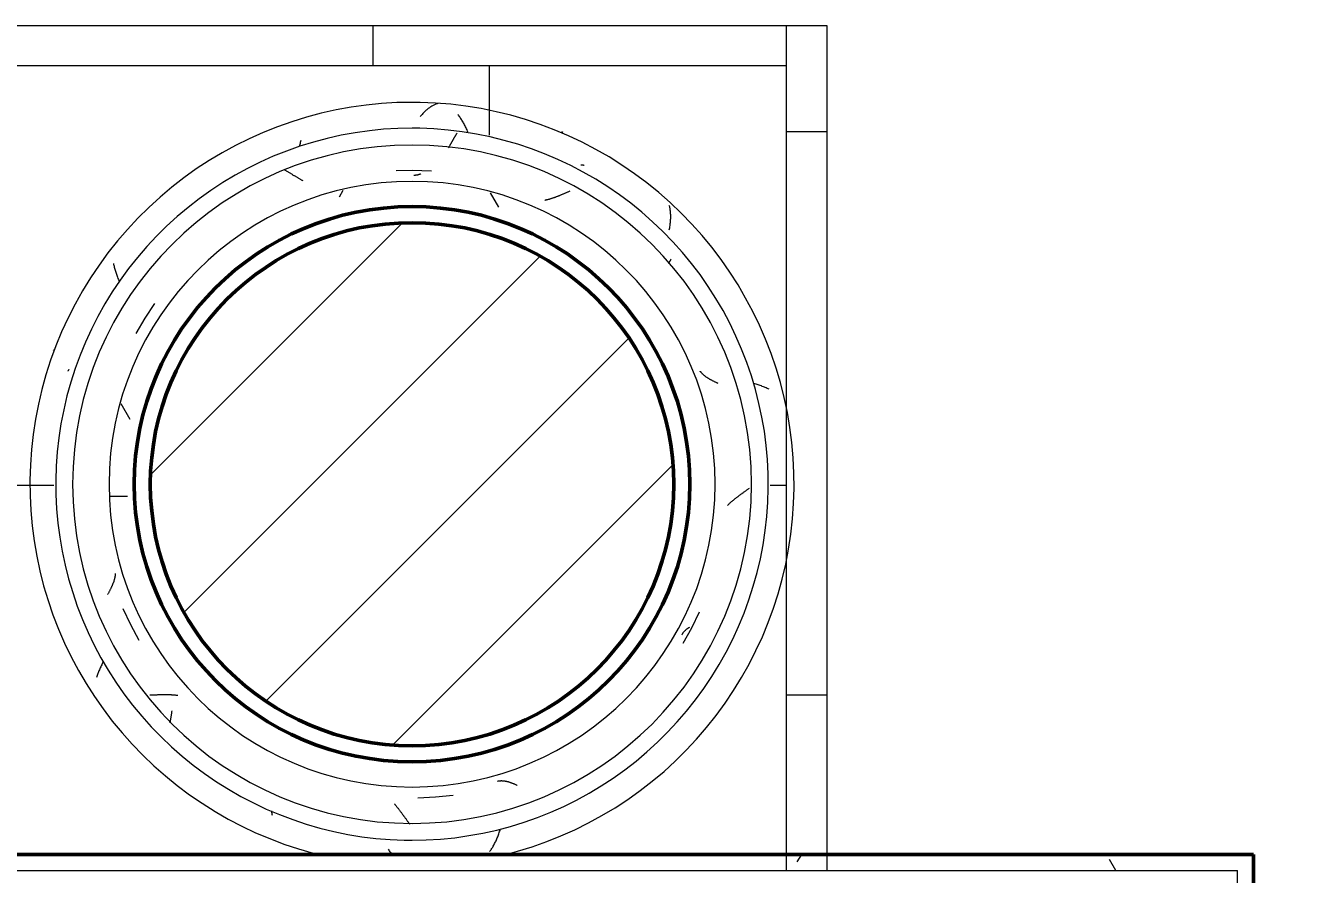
# Model space of a CAD drawing. Header units: millimetres. Extents: x -9358 to 257996, y -67499 to 9117.
# Drawn here: x 30175 to 31758, y -34883 to -33828 of the extents above; entities that cross this region are included whole.
import ezdxf
from ezdxf import colors
from ezdxf.entities.mleader import LeaderData, LeaderLine
from ezdxf.math import Vec2, Vec3

# ---------------------------------------------------------------- set-up
doc = ezdxf.new("R2010")
doc.units = ezdxf.units.MM
doc.header["$LTSCALE"] = 1000
for name, color, linetype, lineweight in [('A-COL-RFC', 8, 'Continuous', 18), ('A-COL-RFC-1', 8, 'Continuous', 9), ('A-COL-RFC-2', 8, 'Continuous', 50), ('A-WAL-CLD', 8, 'Continuous', 9), ('A-WAL-CMU', 8, 'Continuous', 50), ('A-WAL-LOW-20', 8, 'Continuous', 18), ('A-WAL-PAT-1', 8, 'Continuous', 9)]:
    doc.layers.add(name, color=color, linetype=linetype, lineweight=lineweight)
doc.layers.add('CCTVNET', color=6, linetype='Continuous')
doc.styles.add('ELEC', font='romant.shx', dxfattribs={"width": 0.8, "oblique": 15, "height": 0.18})
pattern_1 = [(0, (0, 0), (812.8, 203.2), [33.528, -576.072, 33.528, -576.072, -3251.2]), (0, (0, 0), (812.8, 203.2), [-1219.2, 33.528, -1185.672, 33.528, -576.072, -1422.4]), (0, (0, 0), (812.8, 203.2), [-3048, 33.528, -372.872, 33.528, -982.472]), (120, (304.8, 101.6), (-582.3764, 602.30545), [33.528, -576.072, 33.528, -576.072, -3251.2]), (120, (304.8, 101.6), (-582.3764, 602.30545), [-1219.2, 33.528, -1185.672, 33.528, -576.072, -1422.4]), (120, (304.8, 101.6), (-582.3764, 602.30545), [-3048, 33.528, -372.872, 33.528, -982.472]), (240, (406.4, 508), (-230.4236, -805.50545), [33.528, -576.072, 33.528, -576.072, -3251.2]), (240, (406.4, 508), (-230.4236, -805.50545), [-1219.2, 33.528, -1185.672, 33.528, -576.072, -1422.4]), (240, (406.4, 508), (-230.4236, -805.50545), [-3048, 33.528, -372.872, 33.528, -982.472])]

# ---------------------------------------------------------------- blocks, each defined once
blk = doc.blocks.new('Concrete-Round-Column - 650-V13-01-Ground Floor Furniture Plan')
at = {"layer": 'A-COL-RFC-1'}
h = blk.add_hatch(dxfattribs=at)
h.set_pattern_fill('FP_38', color=256, style=0, pattern_type=2)
h.set_pattern_definition([(45, (-29695, 54750), (-106.066, 106.066), [])])
h.paths.add_polyline_path([(0, -325), (63.4, -318.8), (124.4, -300.3), (180.6, -270.2), (229.8, -229.8), (270.2, -180.6), (300.3, -124.4), (318.8, -63.4), (325, 0), (318.8, 63.4), (300.3, 124.4), (270.2, 180.6), (229.8, 229.8), (180.6, 270.2), (124.4, 300.3), (63.4, 318.8), (0, 325), (-63.4, 318.8), (-124.4, 300.3), (-180.6, 270.2), (-229.8, 229.8), (-270.2, 180.6), (-300.3, 124.4), (-318.8, 63.4), (-325, 0), (-318.8, -63.4), (-300.3, -124.4), (-270.2, -180.6), (-229.8, -229.8), (-180.6, -270.2), (-124.4, -300.3), (-63.4, -318.8), (-32.7, -321.8)], flags=0)
at = {"layer": 'A-COL-RFC-2'}
for start, end in [(0, 180), (180, 0)]:
    blk.add_arc((0, 0), 325, start, end, dxfattribs=at)
blk = doc.blocks.new('Walls 168 - Walls 13-1778515-01-Ground Floor Furniture Plan')
at = {"layer": 'A-WAL-PAT-1'}
h = blk.add_hatch(dxfattribs=at)
h.set_pattern_fill('FP_137', color=256, style=0, pattern_type=2)
h.set_pattern_definition([(270, (50550, -32300), (900, 6e-14), [700, -700]), (270, (51000, -31600), (1800, 1e-13), [700, -700]), (180, (51000, -31600), (-9e-14, -700), [])])
h.paths.add_polyline_path([(48380, -31230), (50270, -31230), (50270, -30230), (48380, -30230), (48380, -31186)], flags=0)
h.paths.add_polyline_path([(48809.9, -31193.5), (48808.3, -31193.5), (48735.8, -31181.4), (48662.6, -31155.5), (48601.6, -31122.5), (48542.4, -31076.1), (48493.8, -31023.3), (48453.6, -30961.8), (48424.1, -30894.5), (48406.1, -30823.2), (48400, -30750), (48406.1, -30676.8), (48425.8, -30601.7), (48453.6, -30538.2), (48496.7, -30473.6), (48543.6, -30422.6), (48606.2, -30375), (48666.2, -30342.5), (48740.7, -30317.8), (48812.3, -30306.5), (48881.7, -30306.5), (48954.2, -30318.6), (49023.8, -30342.5), (49088.4, -30377.5), (49148.6, -30425), (49196.2, -30476.7), (49236.4, -30538.2), (49265.9, -30605.5), (49283.9, -30676.8), (49290, -30750), (49283.6, -30824.7), (49264.2, -30898.3), (49236.4, -30961.8), (49196.2, -31023.3), (49145.1, -31078.4), (49086, -31123.8), (49023.8, -31157.5), (48949.3, -31182.2), (48880.1, -31193.5), (48812.3, -31193.5)], flags=0)
h.paths.add_polyline_path([(49840.1, -31193.5), (49768.3, -31193.5), (49695.8, -31181.4), (49626.2, -31157.5), (49561.6, -31122.5), (49503.6, -31077.4), (49452.6, -31021.5), (49413.6, -30961.8), (49384.1, -30894.5), (49366.1, -30823.2), (49360, -30750), (49366.1, -30676.8), (49385.8, -30601.7), (49415.9, -30534.7), (49453.8, -30476.7), (49504.7, -30421.7), (49564, -30376.2), (49626.2, -30342.5), (49700.7, -30317.8), (49769.9, -30306.5), (49841.7, -30306.5), (49914.2, -30318.6), (49983.8, -30342.5), (50052.5, -30380.7), (50108.8, -30425.2), (50157.4, -30478.5), (50196.4, -30538.2), (50225.9, -30605.5), (50243.9, -30676.8), (50250, -30750), (50243.6, -30824.7), (50224.2, -30898.3), (50196.4, -30961.8), (50156.2, -31023.3), (50106.4, -31077.4), (50046, -31123.8), (49983.8, -31157.5), (49909.3, -31182.2), (49841.7, -31193.5)], flags=0)
at = {"layer": 'A-WAL-LOW-20'}
for p, q in [((50270, -30230), (48380, -30230)), ((50270, -31230), (50270, -30230))]:
    blk.add_line(p, q, dxfattribs=at)
blk = doc.blocks.new('Walls 169 - Walls 6-1778526-01-Ground Floor Furniture Plan')
at = {"layer": 'A-WAL-PAT-1'}
h = blk.add_hatch(dxfattribs=at)
h.set_pattern_fill('FP_138', color=256, style=0, pattern_type=2)
h.set_pattern_definition([(270, (49820, -31160.4), (900, 6e-14), [700, -700]), (270, (50270, -30460.4), (1800, 1e-13), [700, -700]), (180, (50270, -30460.4), (-9e-14, -700), [])])
h.paths.add_polyline_path([(50320, -31230), (50320, -30180), (50270, -30180), (50270, -31230), (50276, -31230)], flags=0)
at = {"layer": 'A-WAL-LOW-20'}
for p, q in [((50270, -31230), (50270, -30180)), ((50270, -30180), (50320, -30180)), ((50320, -30180), (50320, -31230))]:
    blk.add_line(p, q, dxfattribs=at)
blk = doc.blocks.new('Walls 170 - Walls 6-1778543-01-Ground Floor Furniture Plan')
at = {"layer": 'A-WAL-PAT-1'}
h = blk.add_hatch(dxfattribs=at)
h.set_pattern_fill('FP_139', color=256, style=0, pattern_type=2)
h.set_pattern_definition([(270, (48605.4, -30930), (900, 6e-14), [700, -700]), (270, (49055.4, -30230), (1800, 1e-13), [700, -700]), (180, (49055.4, -30230), (-9e-14, -700), [])])
h.paths.add_polyline_path([(50270, -30230), (50270, -30180), (48330, -30180), (48330, -30230), (49788.1, -30230)], flags=0)
at = {"layer": 'A-WAL-LOW-20'}
for p, q in [((48330, -30180), (50270, -30180)), ((50270, -30230), (50270, -30180)), ((50270, -30230), (48330, -30230))]:
    blk.add_line(p, q, dxfattribs=at)
blk = doc.blocks.new('FP_246-01-Ground Floor Furniture Plan')
at = {"layer": 'A-WAL-PAT-1'}
for p, q in [((49791.4, 1465.8), (49790.7, 1466.2)), ((49792.2, 1465.3), (49791.4, 1465.8)), ((49792.9, 1464.9), (49792.2, 1465.3)), ((49793.6, 1464.5), (49792.9, 1464.9)), ((49794.3, 1464), (49793.6, 1464.5)), ((49795, 1463.6), (49794.3, 1464)), ((49795.8, 1463.1), (49795, 1463.6)), ((49796.5, 1462.7), (49795.8, 1463.1)), ((49797.2, 1462.3), (49796.5, 1462.7)), ((49797.9, 1461.8), (49797.2, 1462.3)), ((49798.6, 1461.4), (49797.9, 1461.8)), ((49799.3, 1461), (49798.6, 1461.4)), ((49800, 1460.5), (49799.3, 1461)), ((49800.7, 1460.1), (49800, 1460.5)), ((49801.4, 1459.7), (49800.7, 1460.1)), ((49802.1, 1459.2), (49801.4, 1459.7)), ((49802.8, 1458.8), (49802.1, 1459.2)), ((49803.5, 1458.4), (49802.8, 1458.8)), ((49804.2, 1458), (49803.5, 1458.4)), ((49804.8, 1457.6), (49804.2, 1458)), ((49805.5, 1457.2), (49804.8, 1457.6)), ((49806.2, 1456.8), (49805.5, 1457.2)), ((49806.9, 1456.4), (49806.2, 1456.8)), ((49930.4, 1464.9), (49950, 1465.4)), ((49807.6, 1456), (49806.9, 1456.4)), ((49808.2, 1455.6), (49807.6, 1456)), ((49808.9, 1455.2), (49808.2, 1455.6)), ((49809.6, 1454.8), (49808.9, 1455.2)), ((49810.2, 1454.4), (49809.6, 1454.8)), ((49810.9, 1454), (49810.2, 1454.4)), ((49811.5, 1453.7), (49810.9, 1454)), ((49812.2, 1453.3), (49811.5, 1453.7)), ((49812.8, 1452.9), (49812.2, 1453.3)), ((49813.5, 1452.6), (49812.8, 1452.9)), ((49814.1, 1452.2), (49813.5, 1452.6)), ((49814.7, 1451.9), (49814.1, 1452.2)), ((49618.5, 1281.3), (49630.6, 1299.6)), ((49607.4, 1262.4), (49618.5, 1281.3)), ((49578, 950), (49577.7, 949.4)), ((49578.2, 950.6), (49578, 950)), ((49578.4, 951.1), (49578.2, 950.6)), ((49578.6, 951.7), (49578.4, 951.1)), ((49578.9, 952.3), (49578.6, 951.7)), ((49579.1, 952.8), (49578.9, 952.3)), ((49579.3, 953.4), (49579.1, 952.8)), ((49579.5, 953.9), (49579.3, 953.4)), ((49579.6, 954.5), (49579.5, 953.9)), ((49579.8, 955), (49579.6, 954.5)), ((49580, 955.6), (49579.8, 955)), ((49580.1, 956.1), (49580, 955.6)), ((49580.3, 956.6), (49580.1, 956.1)), ((49580.4, 957.2), (49580.3, 956.6)), ((49580.5, 957.7), (49580.4, 957.2)), ((49580.7, 958.2), (49580.5, 957.7)), ((49580.8, 958.7), (49580.7, 958.2)), ((49580.9, 959.3), (49580.8, 958.7)), ((49581, 959.8), (49580.9, 959.3)), ((49581.1, 960.3), (49581, 959.8)), ((49581.2, 960.8), (49581.1, 960.3)), ((49581.3, 961.8), (49581.2, 961.3)), ((49581.2, 961.3), (49581.2, 960.8)), ((49581.4, 962.8), (49581.3, 962.3)), ((49581.3, 962.3), (49581.3, 961.8)), ((49581.5, 964.2), (49581.4, 963.8)), ((49581.4, 963.8), (49581.4, 963.3)), ((49581.4, 963.3), (49581.4, 962.8)), ((49572.3, 938.5), (49571.9, 937.8)), ((49572.6, 939.1), (49572.3, 938.5)), ((49573, 939.8), (49572.6, 939.1)), ((49573.3, 940.4), (49573, 939.8)), ((49573.6, 941), (49573.3, 940.4)), ((49574, 941.6), (49573.6, 941)), ((49574.3, 942.3), (49574, 941.6)), ((49574.6, 942.9), (49574.3, 942.3)), ((49574.9, 943.5), (49574.6, 942.9)), ((49575.2, 944.1), (49574.9, 943.5)), ((49575.5, 944.7), (49575.2, 944.1)), ((49575.8, 945.3), (49575.5, 944.7)), ((49576.1, 945.9), (49575.8, 945.3)), ((49576.4, 946.5), (49576.1, 945.9)), ((49576.7, 947.1), (49576.4, 946.5)), ((49577, 947.7), (49576.7, 947.1)), ((49577.2, 948.3), (49577, 947.7)), ((49577.5, 948.8), (49577.2, 948.3)), ((49577.7, 949.4), (49577.5, 948.8)), ((49600.7, 900.4), (49591.4, 920.2)), ((49611, 881), (49600.7, 900.4)), ((49624.5, 813.1), (49625.3, 813.2)), ((49625.3, 813.2), (49626.1, 813.2)), ((49626.1, 813.2), (49627, 813.2)), ((49627, 813.2), (49627.8, 813.2)), ((49627.8, 813.2), (49628.6, 813.3)), ((49628.6, 813.3), (49629.4, 813.3)), ((49629.4, 813.3), (49630.2, 813.3)), ((49630.2, 813.3), (49631.1, 813.4)), ((49631.1, 813.4), (49631.9, 813.4)), ((49631.9, 813.4), (49632.7, 813.4)), ((49632.7, 813.4), (49633.5, 813.4)), ((49633.5, 813.4), (49634.3, 813.5)), ((49634.3, 813.5), (49635.1, 813.5)), ((49635.1, 813.5), (49635.9, 813.5)), ((49635.9, 813.5), (49636.6, 813.5)), ((49636.6, 813.5), (49637.4, 813.5)), ((49637.4, 813.5), (49638.2, 813.5)), ((49638.2, 813.5), (49639, 813.6)), ((49639, 813.6), (49639.7, 813.6)), ((49639.7, 813.6), (49640.5, 813.6)), ((49640.5, 813.6), (49641.3, 813.6)), ((49641.3, 813.6), (49642, 813.6)), ((49642, 813.6), (49642.8, 813.6)), ((49642.8, 813.6), (49643.5, 813.6)), ((49643.5, 813.6), (49644.2, 813.6)), ((49644.2, 813.6), (49645, 813.6)), ((49645, 813.6), (49645.7, 813.6)), ((49645.7, 813.6), (49646.4, 813.6)), ((49646.4, 813.6), (49647.1, 813.6)), ((49647.1, 813.6), (49647.9, 813.6)), ((49647.9, 813.6), (49648.6, 813.5)), ((49648.6, 813.5), (49649.3, 813.5)), ((49649.3, 813.5), (49650, 813.5)), ((49650, 813.5), (49650.7, 813.5)), ((49650.7, 813.5), (49651.3, 813.4)), ((49651.3, 813.4), (49652, 813.4)), ((49652, 813.4), (49652.7, 813.3)), ((49652.7, 813.3), (49653.4, 813.3)), ((49653.4, 813.3), (49654, 813.3)), ((49654, 813.3), (49654.7, 813.2)), ((49654.7, 813.2), (49655.3, 813.1)), ((49655.3, 813.1), (49656, 813.1)), ((49656, 813.1), (49656.6, 813)), ((49656.6, 813), (49657.2, 813)), ((49657.2, 813), (49657.8, 812.9)), ((49657.8, 812.9), (49658.5, 812.8)), ((49658.5, 812.8), (49659.1, 812.7)), ((49651.5, 792), (49651.4, 791.2)), ((49651.6, 792.8), (49651.5, 792)), ((49651.7, 793.5), (49651.6, 792.8)), ((49649.4, 779.1), (49649.3, 778.3)), ((49649.6, 780), (49649.4, 779.1)), ((49649.7, 780.8), (49649.6, 780)), ((49649.8, 781.6), (49649.7, 780.8)), ((49649.9, 782.4), (49649.8, 781.6)), ((49650.1, 783.2), (49649.9, 782.4)), ((49650.2, 784), (49650.1, 783.2)), ((49650.3, 784.8), (49650.2, 784)), ((49650.5, 785.6), (49650.3, 784.8)), ((49650.6, 786.4), (49650.5, 785.6)), ((49650.7, 787.2), (49650.6, 786.4)), ((49650.8, 788), (49650.7, 787.2)), ((49651, 788.8), (49650.8, 788)), ((49651.1, 789.6), (49651, 788.8)), ((49651.2, 790.4), (49651.1, 789.6)), ((49651.4, 791.2), (49651.2, 790.4)), ((49928, 677.9), (49928.5, 677.4)), ((49928.5, 677.4), (49928.9, 676.8)), ((49928.9, 676.8), (49929.4, 676.3)), ((49929.4, 676.3), (49929.8, 675.7)), ((49929.8, 675.7), (49930.3, 675.2)), ((49930.3, 675.2), (49930.7, 674.6)), ((49930.7, 674.6), (49931.2, 674)), ((49931.2, 674), (49931.7, 673.5)), ((49931.7, 673.5), (49932.1, 672.9)), ((49932.1, 672.9), (49932.6, 672.3)), ((49932.6, 672.3), (49933, 671.7)), ((49933, 671.7), (49933.5, 671.1)), ((49933.5, 671.1), (49934, 670.5)), ((49934, 670.5), (49934.4, 669.9)), ((49934.4, 669.9), (49934.9, 669.2)), ((49934.9, 669.2), (49935.4, 668.6)), ((49935.4, 668.6), (49935.8, 668)), ((49935.8, 668), (49936.3, 667.3)), ((49936.3, 667.3), (49936.8, 666.7)), ((49936.8, 666.7), (49937.2, 666.1)), ((49937.2, 666.1), (49937.7, 665.4)), ((49937.7, 665.4), (49938.2, 664.8)), ((49938.2, 664.8), (49938.7, 664.1)), ((49938.7, 664.1), (49939.2, 663.5)), ((49939.2, 663.5), (49939.6, 662.8)), ((49939.6, 662.8), (49940.1, 662.1)), ((49940.1, 662.1), (49940.6, 661.5)), ((49940.6, 661.5), (49941.1, 660.8)), ((49941.1, 660.8), (49941.6, 660.1)), ((49941.6, 660.1), (49942.1, 659.5)), ((49942.1, 659.5), (49942.6, 658.8)), ((49942.6, 658.8), (49943, 658.1)), ((49943, 658.1), (49943.5, 657.4)), ((49943.5, 657.4), (49944, 656.7)), ((49944, 656.7), (49944.5, 656)), ((49944.5, 656), (49945, 655.4)), ((49945, 655.4), (49945.5, 654.7)), ((49945.5, 654.7), (49946, 654)), ((49946, 654), (49946.5, 653.3)), ((49946.5, 653.3), (49947, 652.6))]:
    blk.add_line(p, q, dxfattribs=at)
blk = doc.blocks.new('FP_247-01-Ground Floor Furniture Plan')
at = {"layer": 'A-WAL-LOW-20', "flags": 128}
blk.add_lwpolyline([(50066.4, 615), (50081.1, 618.9), (50099.3, 624.5), (50117.2, 630.9), (50134.8, 637.9), (50152.1, 645.7), (50169.1, 654.1), (50185.8, 663.2), (50202.1, 672.9), (50217.9, 683.3), (50233.4, 694.4), (50248.4, 706), (50262.9, 718.2), (50276.9, 731), (50290.4, 744.4), (50303.4, 758.3), (50315.8, 772.6), (50327.6, 787.5), (50338.7, 802.8), (50349.3, 818.6), (50359.3, 834.8), (50368.5, 851.3), (50377.1, 868.2), (50385.1, 885.5), (50392.3, 903), (50398.8, 920.9), (50404.6, 938.9), (50409.7, 957.2), (50414, 975.7), (50417.6, 994.3), (50420.5, 1013.1), (50422.6, 1032), (50423.9, 1050.9), (50424.5, 1069.9), (50424.3, 1088.9), (50423.4, 1107.8), (50421.7, 1126.7), (50419.3, 1145.5), (50416.1, 1164.3), (50412.1, 1182.8), (50407.5, 1201.2), (50402, 1219.4), (50395.9, 1237.4), (50389.1, 1255.1), (50381.5, 1272.5), (50373.3, 1289.6), (50364.3, 1306.3), (50354.8, 1322.7), (50344.5, 1338.7), (50333.7, 1354.3), (50322.2, 1369.4), (50310.1, 1384), (50297.5, 1398.2), (50284.3, 1411.8), (50270.5, 1424.9), (50256.3, 1437.5), (50241.5, 1449.4), (50226.3, 1460.8), (50210.7, 1471.5), (50194.6, 1481.6), (50178.2, 1491.1), (50161.4, 1499.9), (50144.2, 1508), (50126.7, 1515.4), (50109, 1522.1), (50091, 1528.1), (50072.7, 1533.4), (50054.3, 1537.9), (50035.7, 1541.7), (50017, 1544.8), (49998.1, 1547.1), (49979.2, 1548.6), (49960.2, 1549.4), (49950, 1549.5)], dxfattribs=at)
at = {"layer": 'A-WAL-PAT-1'}
for p, q in [((49964.2, 1536.4), (49963.3, 1535.5)), ((49965, 1537.2), (49964.2, 1536.4)), ((49965.9, 1538), (49965, 1537.2)), ((49966.7, 1538.8), (49965.9, 1538)), ((49967.6, 1539.6), (49966.7, 1538.8)), ((49968.4, 1540.3), (49967.6, 1539.6)), ((49969.3, 1541), (49968.4, 1540.3)), ((49970.1, 1541.7), (49969.3, 1541)), ((49971, 1542.3), (49970.1, 1541.7)), ((49971.8, 1542.9), (49971, 1542.3)), ((49972.7, 1543.5), (49971.8, 1542.9)), ((49973.5, 1544.1), (49972.7, 1543.5)), ((49974.4, 1544.6), (49973.5, 1544.1)), ((49975.3, 1545.1), (49974.4, 1544.6)), ((49976.1, 1545.6), (49975.3, 1545.1)), ((49977, 1546), (49976.1, 1545.6)), ((49977.8, 1546.4), (49977, 1546)), ((49978.7, 1546.8), (49977.8, 1546.4)), ((49979.5, 1547.2), (49978.7, 1546.8)), ((49980.4, 1547.5), (49979.5, 1547.2)), ((49981.3, 1547.8), (49980.4, 1547.5)), ((49982.1, 1548.1), (49981.3, 1547.8)), ((49960.8, 1532.8), (49960, 1531.8)), ((49961.7, 1533.7), (49960.8, 1532.8)), ((49962.5, 1534.6), (49961.7, 1533.7)), ((49963.3, 1535.5), (49962.5, 1534.6)), ((50007.9, 1533.4), (50007.2, 1534.4)), ((50008.6, 1532.4), (50007.9, 1533.4)), ((50009.3, 1531.5), (50008.6, 1532.4)), ((50009.9, 1530.4), (50009.3, 1531.5)), ((50010.6, 1529.4), (50009.9, 1530.4)), ((50011.3, 1528.3), (50010.6, 1529.4)), ((50012, 1527.2), (50011.3, 1528.3)), ((50012.6, 1526.1), (50012, 1527.2)), ((50013.3, 1525), (50012.6, 1526.1)), ((50013.9, 1523.9), (50013.3, 1525)), ((50014.6, 1522.7), (50013.9, 1523.9)), ((50015.2, 1521.5), (50014.6, 1522.7)), ((50015.8, 1520.3), (50015.2, 1521.5)), ((50016.4, 1519), (50015.8, 1520.3)), ((50017.1, 1517.8), (50016.4, 1519)), ((50017.7, 1516.5), (50017.1, 1517.8)), ((50018.3, 1515.2), (50017.7, 1516.5)), ((50018.9, 1513.9), (50018.3, 1515.2)), ((50019.4, 1512.6), (50018.9, 1513.9)), ((50136.9, 1512.4), (50136.1, 1512.7)), ((50137.7, 1512.1), (50136.9, 1512.4)), ((50269.8, 1420.4), (50269.5, 1421.4)), ((50270, 1419.5), (50269.8, 1420.4)), ((50270.2, 1418.5), (50270, 1419.5)), ((50270.4, 1417.5), (50270.2, 1418.5)), ((50270.6, 1416.4), (50270.4, 1417.5)), ((50270.7, 1415.4), (50270.6, 1416.4)), ((50270.9, 1414.3), (50270.7, 1415.4)), ((50271, 1413.2), (50270.9, 1414.3)), ((50271.1, 1412.1), (50271, 1413.2)), ((50271.1, 1411), (50271.1, 1412.1)), ((50271.2, 1409.9), (50271.1, 1411)), ((50271.2, 1408.7), (50271.2, 1409.9)), ((50269.8, 1392.3), (50270, 1393.6)), ((50270, 1393.6), (50270.2, 1395)), ((50270.2, 1395), (50270.4, 1396.3)), ((50270.4, 1396.3), (50270.6, 1397.6)), ((50270.6, 1397.6), (50270.7, 1398.9)), ((50270.7, 1398.9), (50270.8, 1400.2)), ((50270.8, 1400.2), (50271, 1401.4)), ((50271, 1402.7), (50271.1, 1403.9)), ((50271, 1401.4), (50271, 1402.7)), ((50271.1, 1403.9), (50271.2, 1405.1)), ((50271.2, 1407.5), (50271.2, 1408.7)), ((50271.2, 1406.4), (50271.2, 1407.5)), ((50271.2, 1405.1), (50271.2, 1406.4)), ((50269.5, 1390.9), (50269.8, 1392.3)), ((50375.8, 1199.6), (50374.4, 1200)), ((50377.2, 1199.2), (50375.8, 1199.6)), ((50378.5, 1198.8), (50377.2, 1199.2)), ((50379.9, 1198.4), (50378.5, 1198.8)), ((50381.2, 1198), (50379.9, 1198.4)), ((50382.5, 1197.5), (50381.2, 1198)), ((50383.8, 1197.1), (50382.5, 1197.5)), ((50385, 1196.6), (50383.8, 1197.1)), ((50386.3, 1196.1), (50385, 1196.6)), ((50387.5, 1195.6), (50386.3, 1196.1)), ((50388.7, 1195.1), (50387.5, 1195.6)), ((50389.9, 1194.6), (50388.7, 1195.1)), ((50391.1, 1194.1), (50389.9, 1194.6)), ((50392.2, 1193.6), (50391.1, 1194.1)), ((50393.3, 1193.1), (50392.2, 1193.6)), ((50054.8, 633.2), (50055.3, 634.4)), ((50055.3, 634.4), (50055.9, 635.6)), ((50055.9, 635.6), (50056.4, 636.9)), ((50056.4, 636.9), (50056.9, 638.1)), ((50056.9, 638.1), (50057.4, 639.4)), ((50057.4, 639.4), (50057.9, 640.7)), ((50057.9, 640.7), (50058.3, 642.1)), ((50058.3, 642.1), (50058.8, 643.4)), ((50058.8, 643.4), (50059.3, 644.8)), ((50059.3, 644.8), (50059.7, 646.2)), ((50046.4, 618.5), (50047.1, 619.4)), ((50047.1, 619.4), (50047.7, 620.3)), ((50047.7, 620.3), (50048.4, 621.3)), ((50048.4, 621.3), (50049, 622.2)), ((50049, 622.2), (50049.6, 623.2)), ((50049.6, 623.2), (50050.2, 624.2)), ((50050.2, 624.2), (50050.8, 625.3)), ((50050.8, 625.3), (50051.4, 626.3)), ((50051.4, 626.3), (50052, 627.4)), ((50052, 627.4), (50052.6, 628.5)), ((50052.6, 628.5), (50053.1, 629.6)), ((50053.1, 629.6), (50053.7, 630.8)), ((50053.7, 630.8), (50054.3, 632)), ((50054.3, 632), (50054.8, 633.2))]:
    blk.add_line(p, q, dxfattribs=at)
blk = doc.blocks.new('FP_248-01-Ground Floor Furniture Plan')
at = {"layer": 'A-WAL-LOW-20', "flags": 128}
blk.add_lwpolyline([(49950, 1549.5), (49931, 1549.2), (49912.1, 1548), (49893.2, 1546.1), (49874.4, 1543.5), (49855.7, 1540.1), (49837.2, 1535.9), (49818.9, 1531.1), (49800.7, 1525.5), (49782.8, 1519.1), (49765.2, 1512.1), (49747.9, 1504.3), (49730.9, 1495.9), (49714.2, 1486.8), (49697.9, 1477.1), (49682, 1466.7), (49666.6, 1455.6), (49651.6, 1444), (49637.1, 1431.8), (49623.1, 1419), (49609.6, 1405.6), (49596.6, 1391.7), (49584.2, 1377.4), (49572.4, 1362.5), (49561.3, 1347.2), (49550.7, 1331.4), (49540.7, 1315.2), (49531.5, 1298.7), (49522.9, 1281.8), (49514.9, 1264.5), (49507.7, 1247), (49501.2, 1229.1), (49495.4, 1211.1), (49490.3, 1192.8), (49486, 1174.3), (49482.4, 1155.7), (49479.5, 1136.9), (49477.4, 1118), (49476.1, 1099.1), (49475.5, 1080.1), (49475.7, 1061.1), (49476.6, 1042.2), (49478.3, 1023.3), (49480.7, 1004.5), (49483.9, 985.7), (49487.9, 967.2), (49492.5, 948.8), (49498, 930.6), (49504.1, 912.6), (49510.9, 894.9), (49518.5, 877.5), (49526.7, 860.4), (49535.7, 843.7), (49545.2, 827.3), (49555.5, 811.3), (49566.3, 795.7), (49577.8, 780.6), (49589.9, 766), (49602.5, 751.8), (49615.7, 738.2), (49629.5, 725.1), (49643.7, 712.5), (49658.4, 700.6), (49673.7, 689.2), (49689.3, 678.5), (49705.4, 668.4), (49721.8, 658.9), (49738.6, 650.1), (49755.8, 642), (49773.3, 634.6), (49791, 627.9), (49809, 621.9), (49827.3, 616.6), (49833.8, 615)], dxfattribs=at)
at = {"layer": 'A-WAL-PAT-1'}
for p, q in [((49810.2, 1495.7), (49809.9, 1494.5)), ((49810.5, 1497.1), (49810.2, 1495.7)), ((49810.9, 1498.4), (49810.5, 1497.1)), ((49811.2, 1499.7), (49810.9, 1498.4)), ((49811.6, 1501), (49811.2, 1499.7)), ((49812, 1502.3), (49811.6, 1501)), ((49579.2, 1349.4), (49579.4, 1348.2)), ((49579.4, 1348.2), (49579.7, 1347)), ((49579.7, 1347), (49579.9, 1345.9)), ((49579.9, 1345.9), (49580.2, 1344.7)), ((49580.2, 1344.7), (49580.5, 1343.5)), ((49580.5, 1343.5), (49580.9, 1342.2)), ((49580.9, 1342.2), (49581.2, 1341)), ((49581.2, 1341), (49581.6, 1339.8)), ((49581.6, 1339.8), (49582, 1338.5)), ((49582, 1338.5), (49582.4, 1337.3)), ((49582.4, 1337.3), (49582.8, 1336)), ((49582.8, 1336), (49583.3, 1334.7)), ((49583.3, 1334.7), (49583.8, 1333.4)), ((49583.8, 1333.4), (49584.3, 1332.1)), ((49584.3, 1332.1), (49584.8, 1330.8)), ((49584.8, 1330.8), (49585.3, 1329.5)), ((49585.3, 1329.5), (49585.8, 1328.2)), ((49585.8, 1328.2), (49586.4, 1326.9)), ((49504.6, 1241.9), (49504.3, 1241.2)), ((49559.7, 839.6), (49559.3, 838.4)), ((49560.2, 840.8), (49559.7, 839.6)), ((49560.7, 842), (49560.2, 840.8)), ((49561.2, 843.2), (49560.7, 842)), ((49561.7, 844.5), (49561.2, 843.2)), ((49562.2, 845.7), (49561.7, 844.5)), ((49562.8, 846.9), (49562.2, 845.7)), ((49563.4, 848.2), (49562.8, 846.9)), ((49564, 849.4), (49563.4, 848.2)), ((49564.6, 850.7), (49564, 849.4)), ((49565.2, 851.9), (49564.6, 850.7)), ((49565.8, 853.2), (49565.2, 851.9)), ((49566.5, 854.5), (49565.8, 853.2)), ((49558.5, 836.1), (49558.1, 834.9)), ((49558.9, 837.3), (49558.5, 836.1)), ((49559.3, 838.4), (49558.9, 837.3)), ((49775.3, 669), (49775.5, 667.7)), ((49775.5, 667.7), (49775.7, 666.4)), ((49775.7, 666.4), (49776, 665)), ((49776, 665), (49776.2, 663.7)), ((49920.3, 621.4), (49921, 620.4)), ((49921, 620.4), (49921.7, 619.3)), ((49921.7, 619.3), (49922.5, 618.3)), ((49922.5, 618.3), (49923.2, 617.3)), ((49923.2, 617.3), (49924, 616.3)), ((49924, 616.3), (49924.8, 615.3))]:
    blk.add_line(p, q, dxfattribs=at)
blk = doc.blocks.new('FP_249-01-Ground Floor Furniture Plan')
at = {"layer": 'A-WAL-PAT-1'}
for p, q in [((49950, 1465.4), (49974.2, 1464.6)), ((49952.5, 1458.8), (49952.1, 1458.7)), ((49953, 1458.8), (49952.5, 1458.8)), ((49953.4, 1458.8), (49953, 1458.8)), ((49953.9, 1458.8), (49953.4, 1458.8)), ((49954.3, 1458.9), (49953.9, 1458.8)), ((49954.8, 1458.9), (49954.3, 1458.9)), ((49955.2, 1459), (49954.8, 1458.9)), ((49955.7, 1459), (49955.2, 1459)), ((49956.1, 1459.1), (49955.7, 1459)), ((49956.6, 1459.2), (49956.1, 1459.1)), ((49957, 1459.3), (49956.6, 1459.2)), ((49957.5, 1459.4), (49957, 1459.3)), ((49957.9, 1459.5), (49957.5, 1459.4)), ((49958.4, 1459.7), (49957.9, 1459.5)), ((49958.8, 1459.8), (49958.4, 1459.7)), ((49959.3, 1459.9), (49958.8, 1459.8)), ((49959.7, 1460.1), (49959.3, 1459.9)), ((49960.2, 1460.3), (49959.7, 1460.1)), ((49960.6, 1460.4), (49960.2, 1460.3)), ((49961.1, 1460.6), (49960.6, 1460.4)), ((50115.4, 1427.8), (50114.9, 1427.7)), ((50116, 1427.9), (50115.4, 1427.8)), ((50116.6, 1428), (50116, 1427.9)), ((50117.1, 1428.2), (50116.6, 1428)), ((50117.7, 1428.3), (50117.1, 1428.2)), ((50118.3, 1428.5), (50117.7, 1428.3)), ((50118.9, 1428.6), (50118.3, 1428.5)), ((50119.5, 1428.8), (50118.9, 1428.6)), ((50120.1, 1428.9), (50119.5, 1428.8)), ((50120.7, 1429.1), (50120.1, 1428.9)), ((50121.3, 1429.3), (50120.7, 1429.1)), ((50121.9, 1429.5), (50121.3, 1429.3)), ((50122.5, 1429.7), (50121.9, 1429.5)), ((50123.2, 1429.9), (50122.5, 1429.7)), ((50123.8, 1430.1), (50123.2, 1429.9)), ((50124.4, 1430.3), (50123.8, 1430.1)), ((50125, 1430.5), (50124.4, 1430.3)), ((50125.7, 1430.7), (50125, 1430.5)), ((50126.3, 1430.9), (50125.7, 1430.7)), ((50127, 1431.2), (50126.3, 1430.9)), ((50127.6, 1431.4), (50127, 1431.2)), ((50128.3, 1431.7), (50127.6, 1431.4)), ((50128.9, 1431.9), (50128.3, 1431.7)), ((50129.6, 1432.2), (50128.9, 1431.9)), ((50130.3, 1432.4), (50129.6, 1432.2)), ((50130.9, 1432.7), (50130.3, 1432.4)), ((50131.6, 1433), (50130.9, 1432.7)), ((50132.3, 1433.2), (50131.6, 1433)), ((50133, 1433.5), (50132.3, 1433.2)), ((50133.6, 1433.8), (50133, 1433.5)), ((50134.3, 1434.1), (50133.6, 1433.8)), ((50135, 1434.4), (50134.3, 1434.1)), ((50135.7, 1434.7), (50135, 1434.4)), ((50136.4, 1435), (50135.7, 1434.7)), ((50137.1, 1435.3), (50136.4, 1435)), ((50137.8, 1435.6), (50137.1, 1435.3)), ((50138.5, 1435.9), (50137.8, 1435.6)), ((50139.3, 1436.2), (50138.5, 1435.9)), ((50140, 1436.5), (50139.3, 1436.2)), ((50140.7, 1436.8), (50140, 1436.5)), ((50141.4, 1437.2), (50140.7, 1436.8)), ((50142.1, 1437.5), (50141.4, 1437.2)), ((50142.9, 1437.8), (50142.1, 1437.5)), ((50143.6, 1438.1), (50142.9, 1437.8)), ((50144.3, 1438.5), (50143.6, 1438.1)), ((50145.1, 1438.8), (50144.3, 1438.5)), ((50145.8, 1439.1), (50145.1, 1438.8)), ((50308, 1215.2), (50307.7, 1215.6)), ((50308.3, 1214.8), (50308, 1215.2)), ((50308.5, 1214.5), (50308.3, 1214.8)), ((50308.9, 1214.1), (50308.5, 1214.5)), ((50309.2, 1213.7), (50308.9, 1214.1)), ((50309.5, 1213.3), (50309.2, 1213.7)), ((50309.8, 1213), (50309.5, 1213.3)), ((50310.2, 1212.6), (50309.8, 1213)), ((50310.5, 1212.3), (50310.2, 1212.6)), ((50310.9, 1211.9), (50310.5, 1212.3)), ((50311.2, 1211.6), (50310.9, 1211.9)), ((50311.6, 1211.2), (50311.2, 1211.6)), ((50312, 1210.9), (50311.6, 1211.2)), ((50312.4, 1210.5), (50312, 1210.9)), ((50312.8, 1210.2), (50312.4, 1210.5)), ((50313.2, 1209.8), (50312.8, 1210.2)), ((50313.6, 1209.5), (50313.2, 1209.8)), ((50314.1, 1209.2), (50313.6, 1209.5)), ((50314.5, 1208.8), (50314.1, 1209.2)), ((50315, 1208.5), (50314.5, 1208.8)), ((50315.4, 1208.2), (50315, 1208.5)), ((50315.9, 1207.8), (50315.4, 1208.2)), ((50316.4, 1207.5), (50315.9, 1207.8)), ((50316.8, 1207.2), (50316.4, 1207.5)), ((50317.3, 1206.9), (50316.8, 1207.2)), ((50317.8, 1206.6), (50317.3, 1206.9)), ((50318.3, 1206.2), (50317.8, 1206.6)), ((50318.8, 1205.9), (50318.3, 1206.2)), ((50319.4, 1205.6), (50318.8, 1205.9)), ((50319.9, 1205.3), (50319.4, 1205.6)), ((50320.4, 1205), (50319.9, 1205.3)), ((50321, 1204.7), (50320.4, 1205)), ((50321.5, 1204.4), (50321, 1204.7)), ((50322.1, 1204.1), (50321.5, 1204.4)), ((50322.7, 1203.8), (50322.1, 1204.1)), ((50323.3, 1203.5), (50322.7, 1203.8)), ((50323.8, 1203.2), (50323.3, 1203.5)), ((50324.4, 1202.9), (50323.8, 1203.2)), ((50325, 1202.6), (50324.4, 1202.9)), ((50325.6, 1202.3), (50325, 1202.6)), ((50326.3, 1202), (50325.6, 1202.3)), ((50326.9, 1201.7), (50326.3, 1202)), ((50327.5, 1201.4), (50326.9, 1201.7)), ((50328.1, 1201.1), (50327.5, 1201.4)), ((50328.8, 1200.8), (50328.1, 1201.1)), ((50329.4, 1200.6), (50328.8, 1200.8)), ((50330.1, 1200.3), (50329.4, 1200.6)), ((50356.1, 1060.8), (50356.7, 1061.2)), ((50356.7, 1061.2), (50357.3, 1061.7)), ((50357.3, 1061.7), (50357.9, 1062.2)), ((50357.9, 1062.2), (50358.5, 1062.6)), ((50358.5, 1062.6), (50359.2, 1063.1)), ((50359.2, 1063.1), (50359.8, 1063.6)), ((50359.8, 1063.6), (50360.5, 1064.1)), ((50360.5, 1064.1), (50361.1, 1064.5)), ((50361.1, 1064.5), (50361.8, 1065)), ((50361.8, 1065), (50362.4, 1065.5)), ((50362.4, 1065.5), (50363.1, 1066)), ((50363.1, 1066), (50363.7, 1066.4)), ((50363.7, 1066.4), (50364.4, 1066.9)), ((50364.4, 1066.9), (50365.1, 1067.4)), ((50365.1, 1067.4), (50365.7, 1067.9)), ((50365.7, 1067.9), (50366.4, 1068.4)), ((50366.4, 1068.4), (50367.1, 1068.9)), ((50367.1, 1068.9), (50367.7, 1069.3)), ((50367.7, 1069.3), (50368.4, 1069.8)), ((50368.4, 1069.8), (50369.1, 1070.3)), ((50341.6, 1048.6), (50342.1, 1049.1)), ((50342.1, 1049.1), (50342.5, 1049.5)), ((50342.5, 1049.5), (50343, 1050)), ((50343, 1050), (50343.4, 1050.4)), ((50343.4, 1050.4), (50343.9, 1050.8)), ((50343.9, 1050.8), (50344.4, 1051.3)), ((50344.4, 1051.3), (50344.9, 1051.7)), ((50344.9, 1051.7), (50345.4, 1052.2)), ((50345.4, 1052.2), (50345.9, 1052.6)), ((50345.9, 1052.6), (50346.4, 1053.1)), ((50346.4, 1053.1), (50346.9, 1053.5)), ((50346.9, 1053.5), (50347.4, 1054)), ((50347.4, 1054), (50348, 1054.4)), ((50348, 1054.4), (50348.5, 1054.8)), ((50348.5, 1054.8), (50349.1, 1055.3)), ((50349.1, 1055.3), (50349.6, 1055.7)), ((50349.6, 1055.7), (50350.2, 1056.2)), ((50350.2, 1056.2), (50350.7, 1056.7)), ((50350.7, 1056.7), (50351.3, 1057.1)), ((50351.3, 1057.1), (50351.9, 1057.6)), ((50351.9, 1057.6), (50352.5, 1058)), ((50352.5, 1058), (50353, 1058.5)), ((50353, 1058.5), (50353.6, 1058.9)), ((50353.6, 1058.9), (50354.2, 1059.4)), ((50354.2, 1059.4), (50354.8, 1059.9)), ((50354.8, 1059.9), (50355.4, 1060.3)), ((50355.4, 1060.3), (50356.1, 1060.8)), ((50306.4, 916.1), (50296.9, 896.3)), ((50285.1, 888), (50285.4, 888.4)), ((50285.4, 888.4), (50285.6, 888.8)), ((50285.6, 888.8), (50285.8, 889.2)), ((50285.8, 889.2), (50286.1, 889.6)), ((50286.1, 889.6), (50286.4, 890)), ((50296.9, 896.3), (50286.3, 877.2)), ((50286.4, 890), (50286.6, 890.3)), ((50286.6, 890.3), (50286.9, 890.7)), ((50286.9, 890.7), (50287.2, 891.1)), ((50287.2, 891.1), (50287.5, 891.4)), ((50287.5, 891.4), (50287.8, 891.8)), ((50287.8, 891.8), (50288.1, 892.1)), ((50288.1, 892.1), (50288.4, 892.5)), ((50288.4, 892.5), (50288.8, 892.8)), ((50288.8, 892.8), (50289.1, 893.1)), ((50289.1, 893.1), (50289.5, 893.5)), ((50289.5, 893.5), (50289.8, 893.8)), ((50289.8, 893.8), (50290.2, 894.1)), ((50290.2, 894.1), (50290.6, 894.4)), ((50290.6, 894.4), (50290.9, 894.8)), ((50290.9, 894.8), (50291.3, 895.1)), ((50291.3, 895.1), (50291.7, 895.4)), ((50291.7, 895.4), (50292.2, 895.7)), ((50292.2, 895.7), (50292.6, 896)), ((50292.6, 896), (50293, 896.3)), ((50293, 896.3), (50293.4, 896.6)), ((50293.4, 896.6), (50293.9, 896.8)), ((50293.9, 896.8), (50294.3, 897.1)), ((50294.3, 897.1), (50294.8, 897.4)), ((50056.1, 706.2), (50056.5, 706.2)), ((50056.5, 706.2), (50057, 706.3)), ((50057, 706.3), (50057.4, 706.4)), ((50057.4, 706.4), (50057.9, 706.5)), ((50057.9, 706.5), (50058.4, 706.5)), ((50058.4, 706.5), (50058.8, 706.6)), ((50058.8, 706.6), (50059.3, 706.6)), ((50059.3, 706.6), (50059.8, 706.6)), ((50059.8, 706.6), (50060.2, 706.6)), ((50060.2, 706.6), (50060.7, 706.7)), ((50060.7, 706.7), (50061.2, 706.7)), ((50061.2, 706.7), (50061.7, 706.6)), ((50061.7, 706.6), (50062.2, 706.6)), ((50062.2, 706.6), (50062.6, 706.6)), ((50062.6, 706.6), (50063.1, 706.6)), ((50063.1, 706.6), (50063.6, 706.5)), ((50063.6, 706.5), (50064.1, 706.4)), ((50064.1, 706.4), (50064.6, 706.4)), ((50064.6, 706.4), (50065.1, 706.3)), ((50065.1, 706.3), (50065.6, 706.2)), ((50065.6, 706.2), (50066.2, 706.1)), ((50066.2, 706.1), (50066.7, 706)), ((50066.7, 706), (50067.2, 705.9)), ((50067.2, 705.9), (50067.7, 705.8)), ((50067.7, 705.8), (50068.2, 705.7)), ((50068.2, 705.7), (50068.8, 705.5)), ((50068.8, 705.5), (50069.3, 705.4)), ((50069.3, 705.4), (50069.8, 705.2)), ((50069.8, 705.2), (50070.4, 705.1)), ((50070.4, 705.1), (50070.9, 704.9)), ((50070.9, 704.9), (50071.5, 704.7)), ((50071.5, 704.7), (50072, 704.5)), ((50072, 704.5), (50072.6, 704.4)), ((50072.6, 704.4), (50073.1, 704.1)), ((50073.1, 704.1), (50073.7, 703.9)), ((50073.7, 703.9), (50074.3, 703.7)), ((50074.3, 703.7), (50074.8, 703.5)), ((50074.8, 703.5), (50075.4, 703.3)), ((50075.4, 703.3), (50076, 703)), ((50076, 703), (50076.6, 702.8)), ((50076.6, 702.8), (50077.1, 702.5)), ((50077.1, 702.5), (50077.7, 702.3)), ((50077.7, 702.3), (50078.3, 702)), ((50078.3, 702), (50078.9, 701.7)), ((50078.9, 701.7), (50079.5, 701.5)), ((50079.5, 701.5), (50080.1, 701.2)), ((50080.1, 701.2), (50080.7, 700.9)), ((49979.2, 686), (49957.4, 685)), ((50001, 688.2), (49979.2, 686))]:
    blk.add_line(p, q, dxfattribs=at)
blk = doc.blocks.new('FP_250-01-Ground Floor Furniture Plan')
at = {"layer": 'A-WAL-LOW-20', "flags": 128}
blk.add_lwpolyline([(49950, 632.6), (49967.7, 633), (49985.4, 634), (50003, 635.8), (50020.5, 638.3), (50037.9, 641.4), (50055.2, 645.3), (50072.3, 649.8), (50089.2, 655.1), (50105.8, 661), (50122.3, 667.5), (50138.4, 674.7), (50154.3, 682.6), (50169.8, 691.1), (50185, 700.2), (50199.8, 709.9), (50214.2, 720.2), (50228.2, 731), (50241.7, 742.4), (50254.8, 754.3), (50267.4, 766.8), (50279.4, 779.7), (50291, 793.1), (50302, 807), (50312.4, 821.3), (50322.3, 836), (50331.5, 851), (50340.2, 866.5), (50348.2, 882.3), (50355.6, 898.3), (50362.3, 914.7), (50368.4, 931.3), (50373.8, 948.2), (50378.6, 965.2), (50382.6, 982.4), (50386, 999.8), (50388.6, 1017.3), (50390.6, 1034.9), (50391.8, 1052.5), (50392.4, 1070.2), (50392.2, 1087.9), (50391.3, 1105.6), (50389.8, 1123.2), (50387.5, 1140.8), (50384.5, 1158.2), (50380.8, 1175.5), (50376.5, 1192.7), (50371.4, 1209.6), (50365.7, 1226.4), (50359.3, 1242.9), (50352.3, 1259.1), (50344.6, 1275), (50336.3, 1290.7), (50327.3, 1305.9), (50317.8, 1320.8), (50307.7, 1335.4), (50297, 1349.4), (50285.7, 1363.1), (50273.9, 1376.3), (50261.6, 1389), (50248.8, 1401.2), (50235.5, 1412.9), (50221.8, 1424.1), (50207.6, 1434.6), (50193, 1444.7), (50178.1, 1454.1), (50162.7, 1462.9), (50147, 1471.1), (50131, 1478.7), (50114.7, 1485.6), (50098.2, 1491.8), (50081.4, 1497.4), (50064.4, 1502.3), (50047.2, 1506.6), (50029.9, 1510.1), (50012.4, 1513), (49994.9, 1515.1), (49977.2, 1516.6), (49959.6, 1517.3), (49950, 1517.4)], dxfattribs=at)
at = {"layer": 'A-WAL-PAT-1'}
for p, q in [((50001.6, 1504.4), (50001.3, 1503.9)), ((50001.8, 1504.8), (50001.6, 1504.4)), ((50002, 1505.2), (50001.8, 1504.8)), ((50002.3, 1505.6), (50002, 1505.2)), ((50002.5, 1506), (50002.3, 1505.6)), ((50002.8, 1506.4), (50002.5, 1506)), ((50003, 1506.8), (50002.8, 1506.4)), ((50003.2, 1507.2), (50003, 1506.8)), ((50003.5, 1507.6), (50003.2, 1507.2)), ((50003.7, 1508), (50003.5, 1507.6)), ((50004, 1508.3), (50003.7, 1508)), ((50004.2, 1508.7), (50004, 1508.3)), ((50004.4, 1509.1), (50004.2, 1508.7)), ((50004.7, 1509.5), (50004.4, 1509.1)), ((50004.9, 1509.8), (50004.7, 1509.5)), ((50005.1, 1510.2), (50004.9, 1509.8)), ((50005.4, 1510.5), (50005.1, 1510.2)), ((50005.6, 1510.9), (50005.4, 1510.5)), ((50005.9, 1511.2), (50005.6, 1510.9)), ((49995.6, 1493.5), (49995.4, 1493)), ((49995.9, 1493.9), (49995.6, 1493.5)), ((49996.1, 1494.4), (49995.9, 1493.9)), ((49996.3, 1494.8), (49996.1, 1494.4)), ((49996.6, 1495.2), (49996.3, 1494.8)), ((49996.8, 1495.7), (49996.6, 1495.2)), ((49997.1, 1496.1), (49996.8, 1495.7)), ((49997.3, 1496.6), (49997.1, 1496.1)), ((49997.5, 1497), (49997.3, 1496.6)), ((49997.8, 1497.5), (49997.5, 1497)), ((49998, 1497.9), (49997.8, 1497.5)), ((49998.2, 1498.3), (49998, 1497.9)), ((49998.5, 1498.8), (49998.2, 1498.3)), ((49998.7, 1499.2), (49998.5, 1498.8)), ((49998.9, 1499.7), (49998.7, 1499.2)), ((49999.2, 1500.1), (49998.9, 1499.7)), ((49999.4, 1500.5), (49999.2, 1500.1)), ((49999.7, 1501), (49999.4, 1500.5)), ((49999.9, 1501.4), (49999.7, 1501)), ((50000.1, 1501.8), (49999.9, 1501.4)), ((50000.4, 1502.3), (50000.1, 1501.8)), ((50000.6, 1502.7), (50000.4, 1502.3)), ((50000.8, 1503.1), (50000.6, 1502.7)), ((50001.1, 1503.5), (50000.8, 1503.1)), ((50001.3, 1503.9), (50001.1, 1503.5)), ((50159.9, 1471.4), (50159.7, 1471.3)), ((50160.2, 1471.4), (50159.9, 1471.4)), ((50160.4, 1471.5), (50160.2, 1471.4)), ((50160.7, 1471.5), (50160.4, 1471.5)), ((50160.9, 1471.5), (50160.7, 1471.5)), ((50161.1, 1471.5), (50160.9, 1471.5)), ((50161.3, 1471.5), (50161.1, 1471.5)), ((50161.6, 1471.5), (50161.3, 1471.5)), ((50161.8, 1471.5), (50161.6, 1471.5)), ((50162, 1471.5), (50161.8, 1471.5)), ((50162.2, 1471.4), (50162, 1471.5)), ((50162.4, 1471.4), (50162.2, 1471.4)), ((50162.6, 1471.3), (50162.4, 1471.4)), ((50162.8, 1471.3), (50162.6, 1471.3)), ((50163, 1471.2), (50162.8, 1471.3)), ((50163.2, 1471.2), (50163, 1471.2)), ((50163.3, 1471.1), (50163.2, 1471.2)), ((50163.5, 1471), (50163.3, 1471.1)), ((50163.7, 1470.9), (50163.5, 1471)), ((50268.8, 1349.2), (50269, 1349.6)), ((50269, 1349.6), (50269.3, 1350)), ((50269.3, 1350), (50269.5, 1350.4)), ((50269.5, 1350.4), (50269.7, 1350.8)), ((50269.7, 1350.8), (50269.9, 1351.2)), ((50269.9, 1351.2), (50270.1, 1351.7)), ((50270.1, 1351.7), (50270.3, 1352.1)), ((50270.3, 1352.1), (50270.6, 1352.5)), ((50270.6, 1352.5), (50270.8, 1352.9)), ((50270.8, 1352.9), (50271, 1353.3)), ((50271, 1353.3), (50271.2, 1353.7)), ((50271.2, 1353.7), (50271.4, 1354.2)), ((50271.4, 1354.2), (50271.6, 1354.6))]:
    blk.add_line(p, q, dxfattribs=at)
blk = doc.blocks.new('FP_251-01-Ground Floor Furniture Plan')
at = {"layer": 'A-WAL-LOW-20', "flags": 128}
blk.add_lwpolyline([(49950, 1517.4), (49932.3, 1517), (49914.6, 1516), (49897, 1514.2), (49879.5, 1511.7), (49862.1, 1508.6), (49844.8, 1504.7), (49827.7, 1500.2), (49810.8, 1494.9), (49794.2, 1489), (49777.7, 1482.5), (49761.6, 1475.3), (49745.7, 1467.4), (49730.2, 1458.9), (49715, 1449.8), (49700.2, 1440.1), (49685.8, 1429.8), (49671.8, 1419), (49658.3, 1407.6), (49645.2, 1395.7), (49632.6, 1383.2), (49620.6, 1370.3), (49609, 1356.9), (49598, 1343), (49587.6, 1328.7), (49577.7, 1314), (49568.5, 1299), (49559.8, 1283.5), (49551.8, 1267.7), (49544.4, 1251.7), (49537.7, 1235.3), (49531.6, 1218.7), (49526.2, 1201.8), (49521.4, 1184.8), (49517.4, 1167.6), (49514, 1150.2), (49511.4, 1132.7), (49509.4, 1115.1), (49508.2, 1097.5), (49507.6, 1079.8), (49507.8, 1062.1), (49508.7, 1044.4), (49510.2, 1026.8), (49512.5, 1009.2), (49515.5, 991.8), (49519.2, 974.5), (49523.5, 957.3), (49528.6, 940.4), (49534.3, 923.6), (49540.7, 907.1), (49547.7, 890.9), (49555.4, 875), (49563.7, 859.3), (49572.7, 844.1), (49582.2, 829.2), (49592.3, 814.6), (49603, 800.6), (49614.3, 786.9), (49626.1, 773.7), (49638.4, 761), (49651.2, 748.8), (49664.5, 737.1), (49678.2, 725.9), (49692.4, 715.4), (49707, 705.3), (49721.9, 695.9), (49737.3, 687.1), (49753, 678.9), (49769, 671.3), (49785.3, 664.4), (49801.8, 658.2), (49818.6, 652.6), (49835.6, 647.7), (49852.8, 643.4), (49870.1, 639.9), (49887.6, 637), (49905.1, 634.9), (49922.8, 633.4), (49940.4, 632.7), (49950, 632.6)], dxfattribs=at)
at = {"layer": 'A-WAL-PAT-1'}
for p, q in [((49522.6, 1215.6), (49522.5, 1215.4)), ((49522.7, 1215.8), (49522.6, 1215.6)), ((49522.8, 1215.9), (49522.7, 1215.8)), ((49522.9, 1216.1), (49522.8, 1215.9)), ((49523, 1216.3), (49522.9, 1216.1)), ((49523.1, 1216.5), (49523, 1216.3)), ((49523.2, 1216.6), (49523.1, 1216.5)), ((49523.3, 1216.8), (49523.2, 1216.6)), ((49523.4, 1217), (49523.3, 1216.8)), ((49523.6, 1217.1), (49523.4, 1217)), ((49523.7, 1217.3), (49523.6, 1217.1)), ((49523.9, 1217.4), (49523.7, 1217.3))]:
    blk.add_line(p, q, dxfattribs=at)
blk = doc.blocks.new('Walls 321 - Walls 78-2881723-01-Ground Floor Furniture Plan')
at = {"layer": 'A-WAL-PAT-1'}
h = blk.add_hatch(dxfattribs=at)
h.set_pattern_fill('FP_172', color=256, style=0, pattern_type=2)
h.set_pattern_definition([(0, (19295, 35325), (528.32, 132.08), [43.586, -352.654, 43.586, -352.654, -2113.28]), (0, (19295, 35325), (528.32, 132.08), [-792.48, 43.586, -748.894, 43.586, -352.654, -924.56]), (0, (19295, 35325), (528.32, 132.08), [-1981.2, 43.586, -220.574, 43.586, -616.814]), (120, (19493.12, 35391.04), (-378.54464, 391.49854), [43.586, -352.654, 43.586, -2465.934]), (120, (19493.12, 35391.04), (-378.54464, 391.49854), [-439.826, -352.654, 43.586, -748.894, -1320.8]), (120, (19493.12, 35391.04), (-378.54464, 391.49854), [-1584.96, 43.586, -352.654, 43.586, -880.974]), (120, (19493.12, 35391.04), (-378.54464, 391.49854), [-2024.786, -220.574, 43.586, -616.814]), (240, (19559.16, 35655.2), (-149.77536, -523.57854), [43.586, -352.654, 43.586, -2465.934]), (240, (19559.16, 35655.2), (-149.77536, -523.57854), [-439.826, -352.654, 43.586, -748.894, -1320.8]), (240, (19559.16, 35655.2), (-149.77536, -523.57854), [-1584.96, 43.586, -352.654, 43.586, -880.974]), (240, (19559.16, 35655.2), (-149.77536, -523.57854), [-2024.786, -220.574, 43.586, -616.814])])
h.paths.add_polyline_path([(49950, 698.7), (50015.3, 704.4), (50078.7, 721.4), (50138.1, 749.1), (50191.9, 786.7), (50238.3, 833.1), (50275.9, 886.9), (50303.6, 946.3), (50320.7, 1011.6), (50326.3, 1075), (50320.6, 1140.3), (50303.6, 1203.7), (50273.9, 1266), (50238.3, 1316.9), (50191.1, 1363.8), (50138.1, 1400.9), (50074.4, 1429.8), (50015.3, 1445.6), (49950, 1451.3), (49884.7, 1445.6), (49821.3, 1428.6), (49761.9, 1400.9), (49708.1, 1363.3), (49659.5, 1313.6), (49624.1, 1263.1), (49596.4, 1203.7), (49579.3, 1138.4), (49573.7, 1075), (49579.4, 1009.7), (49596.4, 946.3), (49625, 885.6), (49661.7, 833.1), (49708.7, 786.3), (49761.9, 749.1), (49825.6, 720.2), (49884.7, 704.4), (49918.2, 701.5)], flags=0)
h.paths.add_polyline_path([(49976.6, 731.5), (49918.2, 731.5), (49850.3, 745.2), (49796.2, 766.2), (49742.1, 799.7), (49693.1, 845.2), (49656.1, 894.4), (49628.3, 950.4), (49610.9, 1011.6), (49605, 1075), (49611.1, 1139.2), (49629, 1201.1), (49659.5, 1260.3), (49697.3, 1309.5), (49745.3, 1352.3), (49800.3, 1385.4), (49860.4, 1407.7), (49923.4, 1418.5), (49981.8, 1418.5), (50044.4, 1406.8), (50103.8, 1383.8), (50157.9, 1350.3), (50205, 1307.4), (50243.9, 1255.6), (50271.7, 1199.6), (50289.1, 1138.4), (50295, 1075), (50288.9, 1010.8), (50271, 948.9), (50241.9, 891.5), (50202.7, 840.5), (50154.7, 797.7), (50099.7, 764.6), (50039.6, 742.3), (49981.8, 731.5)], flags=0)
at = {"layer": 'A-WAL-LOW-20'}
for radius, start, end in [(421.5, 90, 270), (421.5, 270, 90), (376.3, 90, 270), (376.3, 270, 90)]:
    blk.add_arc((49950, 1075), radius, start, end, dxfattribs=at)
for name in ['FP_248-01-Ground Floor Furniture Plan', 'FP_247-01-Ground Floor Furniture Plan', 'FP_251-01-Ground Floor Furniture Plan', 'FP_250-01-Ground Floor Furniture Plan', 'FP_246-01-Ground Floor Furniture Plan', 'FP_249-01-Ground Floor Furniture Plan']:
    blk.add_blockref(name, (0, 0), dxfattribs=at)
blk = doc.blocks.new('G')
at = {"layer": 'A-WAL-PAT-1'}
h = blk.add_hatch(dxfattribs=at)
h.set_pattern_fill('FP_2', color=256, style=0, pattern_type=2)
h.set_pattern_definition(pattern_1)
h.paths.add_polyline_path([(30610.2, -34730), (31680, -34730), (31680, -34710), (29230, -34710), (29230, -34730), (30118.7, -34730)], flags=0)
h = blk.add_hatch(dxfattribs=at)
h.set_pattern_fill('FP_2', color=256, style=0, pattern_type=2)
h.set_pattern_definition(pattern_1)
h.paths.add_polyline_path([(31680, -36840), (31700, -36840), (31700, -34710), (31680, -34710), (31680, -35768.1)], flags=0)
at = {"layer": 'A-WAL-CLD'}
for p in [(29230, -34730), (31680, -36840)]:
    blk.add_line(p, (31680, -34730), dxfattribs=at)
at = {"layer": 'A-WAL-CMU'}
for p, q in [((31700, -34710), (29210, -34710)), ((31700, -36820), (31700, -34710))]:
    blk.add_line(p, q, dxfattribs=at)
for start, end in [(0, 180), (180, 0)]:
    blk.add_arc((30655, -34250), 345, start, end, dxfattribs=at)
at = {"layer": 'A-COL-RFC', "rotation": 180}
blk.add_blockref('Concrete-Round-Column - 650-V13-01-Ground Floor Furniture Plan', (30655, -34250), dxfattribs=at)
at = {"layer": 'A-WAL-LOW-20'}
for name, p in [('Walls 170 - Walls 6-1778543-01-Ground Floor Furniture Plan', (-19150, -3500)), ('Walls 169 - Walls 6-1778526-01-Ground Floor Furniture Plan', (-19150, -3500)), ('Walls 168 - Walls 13-1778515-01-Ground Floor Furniture Plan', (-19150, -3500)), ('Walls 321 - Walls 78-2881723-01-Ground Floor Furniture Plan', (-19295, -35325))]:
    blk.add_blockref(name, p, dxfattribs=at)

msp = doc.modelspace()

# ---------------------------------------------------------------- block references
msp.add_blockref('G', (0, -148.1))

# ---------------------------------------------------------------- next in the draw order: leaders
at = {"layer": 'CCTVNET', "color": 3}
ml = msp.add_multileader_mtext('Standard', dxfattribs=at)
ml.set_content('{\\C6;CABLE TRUNK (200X100X150mm) FOR CCTV & ACCESS CONTROL}', color=2, style='ELEC')
ml.set_leader_properties(color=6)
ml.build(insert=Vec2(0, 0))
ml.multileader.update_dxf_attribs({"text_left_attachment_type": 6, "text_right_attachment_type": 6, "dogleg_length": 1703.1, "arrow_head_size": 151.4})
ctx = ml.context
ctx.base_point, ctx.char_height, ctx.arrow_head_size, ctx.landing_gap_size, ctx.plane_origin = Vec3(10418.6, -35141.1), 227.107, 151.4, 22.7, Vec3(-2585.3, -72483)
ctx.left_attachment, ctx.right_attachment = 6, 6
notes = []
notes.append((ctx, [(0, (1, 1, 0), (10241, -35141.1), (1, 0), 177.6, [(0, [(8710.3, -34716.6)], 0, [])])]))
ctx.mtext.insert, ctx.mtext.width, ctx.mtext.line_spacing_factor, ctx.mtext.flow_direction = Vec3(10441.3, -34838.3), 213786.42, 2, 5
for ctx, leaders in notes:
    for number, flags, end, landing, length, lines in leaders:
        leader = LeaderData()
        leader.index, (leader.has_last_leader_line, leader.has_dogleg_vector, leader.attachment_direction) = number, flags
        leader.last_leader_point, leader.dogleg_vector, leader.dogleg_length = Vec3(end), Vec3(landing), length
        for number, points, colour, breaks in lines:
            line = LeaderLine()
            line.index, line.vertices, line.color, line.breaks = number, Vec3.list(points), colors.encode_raw_color(colour), breaks
            leader.lines.append(line)
        ctx.leaders.append(leader)

doc.saveas('drawing.dxf')
